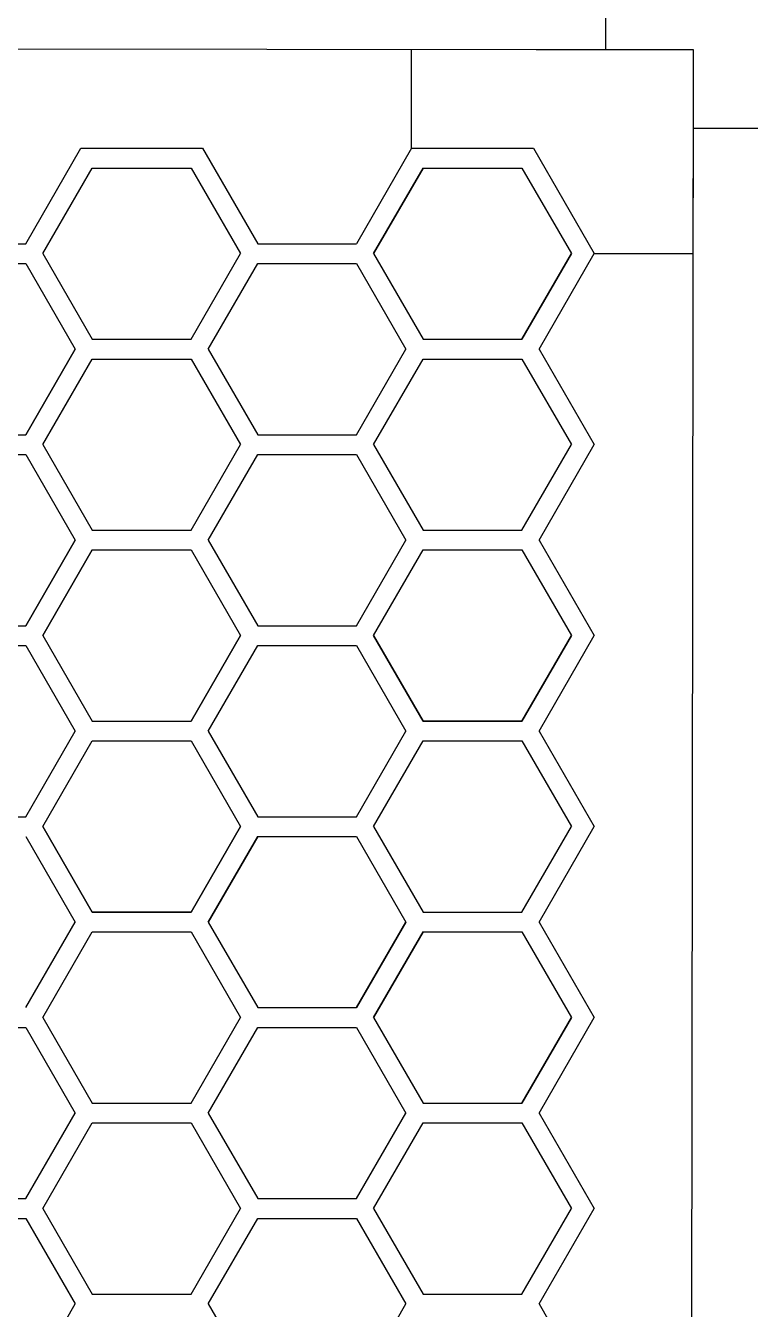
# Model space of a CAD drawing. Header units: millimetres. Extents: x 426 to 1302, y -791 to 304.
# Drawn here: x 1008.4 to 1155, y -109.2 to 150.5 of the extents above; entities that cross this region are included whole.
import ezdxf

# ---------------------------------------------------------------- set-up
doc = ezdxf.new("R2010")
doc.units = ezdxf.units.MM
doc.layers.get('0').update_dxf_attribs({"linetype": 'CONTINUOUS', "lineweight": 25, "true_color": 0x000000})

msp = doc.modelspace()

# ---------------------------------------------------------------- linework, layer by layer
for p, q in [((1125.7, 155.74), (1125.7, 145.74)), ((617.7, 146.41), (1111.7, 145.74)), ((1086.48, 145.78), (1086.48, 145.78)), ((1086.48, 125.74), (1086.48, 145.78)), ((1111.7, 145.74), (1143.45, 145.74)), ((1143.45, 145.74), (1142.44, -602.26)), ((1163.41, 129.74), (1143.43, 129.74)), ((1008.4, 106.42), (1019.55, 125.74)), ((1008.4, 106.42), (1019.55, 125.74)), ((1008.4, 106.42), (1019.55, 125.74)), ((1019.55, 125.74), (1044.17, 125.74)), ((1019.55, 125.74), (1044.17, 125.74)), ((1019.55, 125.74), (1044.17, 125.74)), ((1044.17, 125.74), (1055.33, 106.42)), ((1044.17, 125.74), (1055.33, 106.42)), ((1044.17, 125.74), (1055.33, 106.42)), ((1086.48, 125.74), (1075.33, 106.42)), ((1086.48, 125.74), (1075.33, 106.42)), ((1086.48, 125.74), (1075.33, 106.42)), ((1086.48, 125.74), (1111.1, 125.74)), ((1086.48, 125.74), (1111.1, 125.74)), ((1086.48, 125.74), (1111.1, 125.74)), ((1111.1, 125.74), (1123.41, 104.42)), ((1143.41, 125.74), (1143.41, 115.74)), ((1011.86, 104.42), (1021.86, 121.74)), ((1011.86, 104.42), (1021.86, 121.74)), ((1011.86, 104.42), (1021.86, 121.74)), ((1011.86, 104.42), (1021.86, 121.74)), ((1011.86, 104.42), (1021.86, 121.74)), ((1011.86, 104.42), (1021.86, 121.74)), ((1021.86, 121.74), (1041.86, 121.74)), ((1021.86, 121.74), (1041.86, 121.74)), ((1021.86, 121.74), (1041.86, 121.74)), ((1021.86, 121.74), (1041.86, 121.74)), ((1021.86, 121.74), (1041.86, 121.74)), ((1021.86, 121.74), (1041.86, 121.74)), ((1041.86, 121.74), (1051.86, 104.42)), ((1041.86, 121.74), (1051.86, 104.42)), ((1041.86, 121.74), (1051.86, 104.42)), ((1041.86, 121.74), (1051.86, 104.42)), ((1041.86, 121.74), (1051.86, 104.42)), ((1041.86, 121.74), (1051.86, 104.42)), ((1088.79, 121.74), (1078.79, 104.42)), ((1078.79, 104.42), (1088.79, 121.74)), ((1088.79, 121.74), (1078.79, 104.42)), ((1078.79, 104.42), (1088.79, 121.74)), ((1088.79, 121.74), (1078.79, 104.42)), ((1078.79, 104.42), (1088.79, 121.74)), ((1088.79, 121.74), (1108.79, 121.74)), ((1088.79, 121.74), (1108.79, 121.74)), ((1088.79, 121.74), (1108.79, 121.74)), ((1088.79, 121.74), (1108.79, 121.74)), ((1088.79, 121.74), (1108.79, 121.74)), ((1088.79, 121.74), (1108.79, 121.74)), ((1108.79, 121.74), (1118.79, 104.42)), ((1108.79, 121.74), (1118.79, 104.42)), ((1108.79, 121.74), (1118.79, 104.42)), ((1108.79, 121.74), (1118.79, 104.42)), ((1108.79, 121.74), (1118.79, 104.42)), ((1108.79, 121.74), (1118.79, 104.42)), ((988.4, 106.42), (1008.4, 106.42)), ((988.4, 106.42), (1008.4, 106.42)), ((988.4, 106.42), (1008.4, 106.42)), ((1011.86, 104.42), (1021.86, 87.1)), ((1011.86, 104.42), (1021.86, 87.1)), ((1011.86, 104.42), (1021.86, 87.1)), ((1011.86, 104.42), (1021.86, 87.1)), ((1011.86, 104.42), (1021.86, 87.1)), ((1011.86, 104.42), (1021.86, 87.1)), ((1041.86, 87.1), (1051.86, 104.42)), ((1041.86, 87.1), (1051.86, 104.42)), ((1041.86, 87.1), (1051.86, 104.42)), ((1041.86, 87.1), (1051.86, 104.42)), ((1041.86, 87.1), (1051.86, 104.42)), ((1041.86, 87.1), (1051.86, 104.42)), ((1055.33, 106.42), (1075.33, 106.42)), ((1055.33, 106.42), (1075.33, 106.42)), ((1055.33, 106.42), (1075.33, 106.42)), ((1078.79, 104.42), (1088.79, 87.1)), ((1078.79, 104.42), (1088.79, 87.1)), ((1078.79, 104.42), (1088.79, 87.1)), ((1078.79, 104.42), (1088.79, 87.1)), ((1078.79, 104.42), (1088.79, 87.1)), ((1078.79, 104.42), (1088.79, 87.1)), ((1118.79, 104.42), (1108.79, 87.1)), ((1108.79, 87.1), (1118.79, 104.42)), ((1118.79, 104.42), (1108.79, 87.1)), ((1108.79, 87.1), (1118.79, 104.42)), ((1118.79, 104.42), (1108.79, 87.1)), ((1108.79, 87.1), (1118.79, 104.42)), ((1112.25, 85.1), (1123.41, 104.42)), ((1123.41, 104.42), (1143.39, 104.42)), ((988.4, 102.42), (1008.4, 102.42)), ((988.4, 102.42), (1008.4, 102.42)), ((988.4, 102.42), (1008.4, 102.42)), ((988.4, 102.42), (1008.4, 102.42)), ((988.4, 102.42), (1008.4, 102.42)), ((988.4, 102.42), (1008.4, 102.42)), ((988.4, 102.42), (1008.4, 102.42)), ((988.4, 102.42), (1008.4, 102.42)), ((988.4, 102.42), (1008.4, 102.42)), ((1008.4, 102.42), (1018.4, 85.1)), ((1008.4, 102.42), (1018.4, 85.1)), ((1008.4, 102.42), (1018.4, 85.1)), ((1008.4, 102.42), (1018.4, 85.1)), ((1008.4, 102.42), (1018.4, 85.1)), ((1008.4, 102.42), (1018.4, 85.1)), ((1008.4, 102.42), (1018.4, 85.1)), ((1008.4, 102.42), (1018.4, 85.1)), ((1008.4, 102.42), (1018.4, 85.1)), ((1045.33, 85.1), (1055.33, 102.42)), ((1045.33, 85.1), (1055.33, 102.42)), ((1045.33, 85.1), (1055.33, 102.42)), ((1045.33, 85.1), (1055.33, 102.42)), ((1045.33, 85.1), (1055.33, 102.42)), ((1045.33, 85.1), (1055.33, 102.42)), ((1055.33, 102.42), (1075.33, 102.42)), ((1055.33, 102.42), (1075.33, 102.42)), ((1055.33, 102.42), (1075.33, 102.42)), ((1055.33, 102.42), (1075.33, 102.42)), ((1055.33, 102.42), (1075.33, 102.42)), ((1055.33, 102.42), (1075.33, 102.42)), ((1075.33, 102.42), (1085.33, 85.1)), ((1075.33, 102.42), (1085.33, 85.1)), ((1075.33, 102.42), (1085.33, 85.1)), ((1075.33, 102.42), (1085.33, 85.1)), ((1075.33, 102.42), (1085.33, 85.1)), ((1075.33, 102.42), (1085.33, 85.1)), ((1021.86, 87.1), (1041.86, 87.1)), ((1021.86, 87.1), (1041.86, 87.1)), ((1021.86, 87.1), (1041.86, 87.1)), ((1021.86, 87.1), (1041.86, 87.1)), ((1021.86, 87.1), (1041.86, 87.1)), ((1021.86, 87.1), (1041.86, 87.1)), ((1088.79, 87.1), (1108.79, 87.1)), ((1088.79, 87.1), (1108.79, 87.1)), ((1088.79, 87.1), (1108.79, 87.1)), ((1088.79, 87.1), (1108.79, 87.1)), ((1088.79, 87.1), (1108.79, 87.1)), ((1088.79, 87.1), (1108.79, 87.1)), ((1008.4, 67.78), (1018.4, 85.1)), ((1018.4, 85.1), (1008.4, 67.78)), ((1008.4, 67.78), (1018.4, 85.1)), ((1008.4, 67.78), (1018.4, 85.1)), ((1018.4, 85.1), (1008.4, 67.78)), ((1008.4, 67.78), (1018.4, 85.1)), ((1008.4, 67.78), (1018.4, 85.1)), ((1018.4, 85.1), (1008.4, 67.78)), ((1008.4, 67.78), (1018.4, 85.1)), ((1045.33, 85.1), (1055.33, 67.78)), ((1045.33, 85.1), (1055.33, 67.78)), ((1045.33, 85.1), (1055.33, 67.78)), ((1045.33, 85.1), (1055.33, 67.78)), ((1045.33, 85.1), (1055.33, 67.78)), ((1045.33, 85.1), (1055.33, 67.78)), ((1075.33, 67.78), (1085.33, 85.1)), ((1075.33, 67.78), (1085.33, 85.1)), ((1075.33, 67.78), (1085.33, 85.1)), ((1075.33, 67.78), (1085.33, 85.1)), ((1075.33, 67.78), (1085.33, 85.1)), ((1075.33, 67.78), (1085.33, 85.1)), ((1112.25, 85.1), (1123.41, 65.78)), ((1011.86, 65.78), (1021.86, 83.1)), ((1011.86, 65.78), (1021.86, 83.1)), ((1011.86, 65.78), (1021.86, 83.1)), ((1011.86, 65.78), (1021.86, 83.1)), ((1011.86, 65.78), (1021.86, 83.1)), ((1011.86, 65.78), (1021.86, 83.1)), ((1011.86, 65.78), (1021.86, 83.1)), ((1011.86, 65.78), (1021.86, 83.1)), ((1011.86, 65.78), (1021.86, 83.1)), ((1011.86, 65.78), (1021.86, 83.1)), ((1011.86, 65.78), (1021.86, 83.1)), ((1011.86, 65.78), (1021.86, 83.1)), ((1021.86, 83.1), (1041.86, 83.1)), ((1021.86, 83.1), (1041.86, 83.1)), ((1021.86, 83.1), (1041.86, 83.1)), ((1021.86, 83.1), (1041.86, 83.1)), ((1021.86, 83.1), (1041.86, 83.1)), ((1021.86, 83.1), (1041.86, 83.1)), ((1021.86, 83.1), (1041.86, 83.1)), ((1021.86, 83.1), (1041.86, 83.1)), ((1021.86, 83.1), (1041.86, 83.1)), ((1021.86, 83.1), (1041.86, 83.1)), ((1021.86, 83.1), (1041.86, 83.1)), ((1021.86, 83.1), (1041.86, 83.1)), ((1041.86, 83.1), (1051.86, 65.78)), ((1041.86, 83.1), (1051.86, 65.78)), ((1041.86, 83.1), (1051.86, 65.78)), ((1041.86, 83.1), (1051.86, 65.78)), ((1041.86, 83.1), (1051.86, 65.78)), ((1041.86, 83.1), (1051.86, 65.78)), ((1041.86, 83.1), (1051.86, 65.78)), ((1041.86, 83.1), (1051.86, 65.78)), ((1041.86, 83.1), (1051.86, 65.78)), ((1041.86, 83.1), (1051.86, 65.78)), ((1041.86, 83.1), (1051.86, 65.78)), ((1041.86, 83.1), (1051.86, 65.78)), ((1078.79, 65.78), (1088.79, 83.1)), ((1078.79, 65.78), (1088.79, 83.1)), ((1078.79, 65.78), (1088.79, 83.1)), ((1078.79, 65.78), (1088.79, 83.1)), ((1078.79, 65.78), (1088.79, 83.1)), ((1078.79, 65.78), (1088.79, 83.1)), ((1078.79, 65.78), (1088.79, 83.1)), ((1078.79, 65.78), (1088.79, 83.1)), ((1078.79, 65.78), (1088.79, 83.1)), ((1088.79, 83.1), (1108.79, 83.1)), ((1088.79, 83.1), (1108.79, 83.1)), ((1088.79, 83.1), (1108.79, 83.1)), ((1088.79, 83.1), (1108.79, 83.1)), ((1088.79, 83.1), (1108.79, 83.1)), ((1088.79, 83.1), (1108.79, 83.1)), ((1088.79, 83.1), (1108.79, 83.1)), ((1088.79, 83.1), (1108.79, 83.1)), ((1088.79, 83.1), (1108.79, 83.1)), ((1108.79, 83.1), (1118.79, 65.78)), ((1108.79, 83.1), (1118.79, 65.78)), ((1108.79, 83.1), (1118.79, 65.78)), ((1108.79, 83.1), (1118.79, 65.78)), ((1108.79, 83.1), (1118.79, 65.78)), ((1108.79, 83.1), (1118.79, 65.78)), ((1108.79, 83.1), (1118.79, 65.78)), ((1108.79, 83.1), (1118.79, 65.78)), ((1108.79, 83.1), (1118.79, 65.78)), ((988.4, 67.78), (1008.4, 67.78)), ((988.4, 67.78), (1008.4, 67.78)), ((988.4, 67.78), (1008.4, 67.78)), ((988.4, 67.78), (1008.4, 67.78)), ((988.4, 67.78), (1008.4, 67.78)), ((988.4, 67.78), (1008.4, 67.78)), ((988.4, 67.78), (1008.4, 67.78)), ((988.4, 67.78), (1008.4, 67.78)), ((988.4, 67.78), (1008.4, 67.78)), ((1055.33, 67.78), (1075.33, 67.78)), ((1055.33, 67.78), (1075.33, 67.78)), ((1055.33, 67.78), (1075.33, 67.78)), ((1055.33, 67.78), (1075.33, 67.78)), ((1055.33, 67.78), (1075.33, 67.78)), ((1055.33, 67.78), (1075.33, 67.78)), ((1011.86, 65.78), (1021.86, 48.46)), ((1011.86, 65.78), (1021.86, 48.46)), ((1011.86, 65.78), (1021.86, 48.46)), ((1011.86, 65.78), (1021.86, 48.46)), ((1011.86, 65.78), (1021.86, 48.46)), ((1011.86, 65.78), (1021.86, 48.46)), ((1011.86, 65.78), (1021.86, 48.46)), ((1011.86, 65.78), (1021.86, 48.46)), ((1011.86, 65.78), (1021.86, 48.46)), ((1011.86, 65.78), (1021.86, 48.46)), ((1011.86, 65.78), (1021.86, 48.46)), ((1011.86, 65.78), (1021.86, 48.46)), ((1041.86, 48.46), (1051.86, 65.78)), ((1041.86, 48.46), (1051.86, 65.78)), ((1041.86, 48.46), (1051.86, 65.78)), ((1041.86, 48.46), (1051.86, 65.78)), ((1041.86, 48.46), (1051.86, 65.78)), ((1041.86, 48.46), (1051.86, 65.78)), ((1041.86, 48.46), (1051.86, 65.78)), ((1041.86, 48.46), (1051.86, 65.78)), ((1041.86, 48.46), (1051.86, 65.78)), ((1041.86, 48.46), (1051.86, 65.78)), ((1041.86, 48.46), (1051.86, 65.78)), ((1041.86, 48.46), (1051.86, 65.78)), ((1078.79, 65.78), (1088.79, 48.46)), ((1078.79, 65.78), (1088.79, 48.46)), ((1078.79, 65.78), (1088.79, 48.46)), ((1078.79, 65.78), (1088.79, 48.46)), ((1078.79, 65.78), (1088.79, 48.46)), ((1078.79, 65.78), (1088.79, 48.46)), ((1078.79, 65.78), (1088.79, 48.46)), ((1078.79, 65.78), (1088.79, 48.46)), ((1078.79, 65.78), (1088.79, 48.46)), ((1108.79, 48.46), (1118.79, 65.78)), ((1108.79, 48.46), (1118.79, 65.78)), ((1108.79, 48.46), (1118.79, 65.78)), ((1108.79, 48.46), (1118.79, 65.78)), ((1108.79, 48.46), (1118.79, 65.78)), ((1108.79, 48.46), (1118.79, 65.78)), ((1108.79, 48.46), (1118.79, 65.78)), ((1108.79, 48.46), (1118.79, 65.78)), ((1108.79, 48.46), (1118.79, 65.78)), ((1112.25, 46.46), (1123.41, 65.78)), ((988.4, 63.78), (1008.4, 63.78)), ((988.4, 63.78), (1008.4, 63.78)), ((988.4, 63.78), (1008.4, 63.78)), ((1008.4, 63.78), (1018.4, 46.46)), ((1008.4, 63.78), (1018.4, 46.46)), ((1008.4, 63.78), (1018.4, 46.46)), ((1008.4, 63.78), (1018.4, 46.46)), ((1008.4, 63.78), (1018.4, 46.46)), ((1008.4, 63.78), (1018.4, 46.46)), ((1045.33, 46.46), (1055.33, 63.78)), ((1045.33, 46.46), (1055.33, 63.78)), ((1045.33, 46.46), (1055.33, 63.78)), ((1045.33, 46.46), (1055.33, 63.78)), ((1045.33, 46.46), (1055.33, 63.78)), ((1045.33, 46.46), (1055.33, 63.78)), ((1045.33, 46.46), (1055.33, 63.78)), ((1045.33, 46.46), (1055.33, 63.78)), ((1045.33, 46.46), (1055.33, 63.78)), ((1045.33, 46.46), (1055.33, 63.78)), ((1045.33, 46.46), (1055.33, 63.78)), ((1045.33, 46.46), (1055.33, 63.78)), ((1055.33, 63.78), (1075.33, 63.78)), ((1055.33, 63.78), (1075.33, 63.78)), ((1055.33, 63.78), (1075.33, 63.78)), ((1055.33, 63.78), (1075.33, 63.78)), ((1055.33, 63.78), (1075.33, 63.78)), ((1055.33, 63.78), (1075.33, 63.78)), ((1055.33, 63.78), (1075.33, 63.78)), ((1055.33, 63.78), (1075.33, 63.78)), ((1055.33, 63.78), (1075.33, 63.78)), ((1055.33, 63.78), (1075.33, 63.78)), ((1055.33, 63.78), (1075.33, 63.78)), ((1055.33, 63.78), (1075.33, 63.78)), ((1075.33, 63.78), (1085.33, 46.46)), ((1075.33, 63.78), (1085.33, 46.46)), ((1075.33, 63.78), (1085.33, 46.46)), ((1075.33, 63.78), (1085.33, 46.46)), ((1075.33, 63.78), (1085.33, 46.46)), ((1075.33, 63.78), (1085.33, 46.46)), ((1075.33, 63.78), (1085.33, 46.46)), ((1075.33, 63.78), (1085.33, 46.46)), ((1075.33, 63.78), (1085.33, 46.46)), ((1075.33, 63.78), (1085.33, 46.46)), ((1075.33, 63.78), (1085.33, 46.46)), ((1075.33, 63.78), (1085.33, 46.46)), ((1021.86, 48.46), (1041.86, 48.46)), ((1021.86, 48.46), (1041.86, 48.46)), ((1021.86, 48.46), (1041.86, 48.46)), ((1021.86, 48.46), (1041.86, 48.46)), ((1021.86, 48.46), (1041.86, 48.46)), ((1021.86, 48.46), (1041.86, 48.46)), ((1021.86, 48.46), (1041.86, 48.46)), ((1021.86, 48.46), (1041.86, 48.46)), ((1021.86, 48.46), (1041.86, 48.46)), ((1021.86, 48.46), (1041.86, 48.46)), ((1021.86, 48.46), (1041.86, 48.46)), ((1021.86, 48.46), (1041.86, 48.46)), ((1088.79, 48.46), (1108.79, 48.46)), ((1088.79, 48.46), (1108.79, 48.46)), ((1088.79, 48.46), (1108.79, 48.46)), ((1088.79, 48.46), (1108.79, 48.46)), ((1088.79, 48.46), (1108.79, 48.46)), ((1088.79, 48.46), (1108.79, 48.46)), ((1088.79, 48.46), (1108.79, 48.46)), ((1088.79, 48.46), (1108.79, 48.46)), ((1088.79, 48.46), (1108.79, 48.46)), ((1088.79, 48.46), (1108.79, 48.46)), ((1088.79, 48.46), (1108.79, 48.46)), ((1088.79, 48.46), (1108.79, 48.46)), ((1088.79, 48.46), (1108.79, 48.46)), ((1088.79, 48.46), (1108.79, 48.46)), ((1088.79, 48.46), (1108.79, 48.46)), ((1008.4, 29.14), (1018.4, 46.46)), ((1018.4, 46.46), (1008.4, 29.14)), ((1008.4, 29.14), (1018.4, 46.46)), ((1018.4, 46.46), (1008.4, 29.14)), ((1008.4, 29.14), (1018.4, 46.46)), ((1018.4, 46.46), (1008.4, 29.14)), ((1011.86, 27.14), (1021.86, 44.46)), ((1021.86, 44.46), (1011.86, 27.14)), ((1011.86, 27.14), (1021.86, 44.46)), ((1011.86, 27.14), (1021.86, 44.46)), ((1021.86, 44.46), (1011.86, 27.14)), ((1011.86, 27.14), (1021.86, 44.46)), ((1011.86, 27.14), (1021.86, 44.46)), ((1021.86, 44.46), (1011.86, 27.14)), ((1011.86, 27.14), (1021.86, 44.46)), ((1021.86, 44.46), (1041.86, 44.46)), ((1021.86, 44.46), (1041.86, 44.46)), ((1021.86, 44.46), (1041.86, 44.46)), ((1021.86, 44.46), (1041.86, 44.46)), ((1021.86, 44.46), (1041.86, 44.46)), ((1021.86, 44.46), (1041.86, 44.46)), ((1021.86, 44.46), (1041.86, 44.46)), ((1021.86, 44.46), (1041.86, 44.46)), ((1021.86, 44.46), (1041.86, 44.46)), ((1041.86, 44.46), (1051.86, 27.14)), ((1041.86, 44.46), (1051.86, 27.14)), ((1041.86, 44.46), (1051.86, 27.14)), ((1041.86, 44.46), (1051.86, 27.14)), ((1041.86, 44.46), (1051.86, 27.14)), ((1041.86, 44.46), (1051.86, 27.14)), ((1041.86, 44.46), (1051.86, 27.14)), ((1041.86, 44.46), (1051.86, 27.14)), ((1041.86, 44.46), (1051.86, 27.14)), ((1045.33, 46.46), (1055.33, 29.14)), ((1045.33, 46.46), (1055.33, 29.14)), ((1045.33, 46.46), (1055.33, 29.14)), ((1045.33, 46.46), (1055.33, 29.14)), ((1045.33, 46.46), (1055.33, 29.14)), ((1045.33, 46.46), (1055.33, 29.14)), ((1045.33, 46.46), (1055.33, 29.14)), ((1045.33, 46.46), (1055.33, 29.14)), ((1045.33, 46.46), (1055.33, 29.14)), ((1045.33, 46.46), (1055.33, 29.14)), ((1045.33, 46.46), (1055.33, 29.14)), ((1045.33, 46.46), (1055.33, 29.14)), ((1075.33, 29.14), (1085.33, 46.46)), ((1075.33, 29.14), (1085.33, 46.46)), ((1075.33, 29.14), (1085.33, 46.46)), ((1075.33, 29.14), (1085.33, 46.46)), ((1075.33, 29.14), (1085.33, 46.46)), ((1075.33, 29.14), (1085.33, 46.46)), ((1075.33, 29.14), (1085.33, 46.46)), ((1075.33, 29.14), (1085.33, 46.46)), ((1075.33, 29.14), (1085.33, 46.46)), ((1075.33, 29.14), (1085.33, 46.46)), ((1075.33, 29.14), (1085.33, 46.46)), ((1075.33, 29.14), (1085.33, 46.46)), ((1078.79, 27.14), (1088.79, 44.46)), ((1078.79, 27.14), (1088.79, 44.46)), ((1078.79, 27.14), (1088.79, 44.46)), ((1078.79, 27.14), (1088.79, 44.46)), ((1078.79, 27.14), (1088.79, 44.46)), ((1078.79, 27.14), (1088.79, 44.46)), ((1078.79, 27.14), (1088.79, 44.46)), ((1078.79, 27.14), (1088.79, 44.46)), ((1078.79, 27.14), (1088.79, 44.46)), ((1088.79, 44.46), (1108.79, 44.46)), ((1088.79, 44.46), (1108.79, 44.46)), ((1088.79, 44.46), (1108.79, 44.46)), ((1088.79, 44.46), (1108.79, 44.46)), ((1088.79, 44.46), (1108.79, 44.46)), ((1088.79, 44.46), (1108.79, 44.46)), ((1088.79, 44.46), (1108.79, 44.46)), ((1088.79, 44.46), (1108.79, 44.46)), ((1088.79, 44.46), (1108.79, 44.46)), ((1088.79, 44.46), (1108.79, 44.46)), ((1088.79, 44.46), (1108.79, 44.46)), ((1088.79, 44.46), (1108.79, 44.46)), ((1108.79, 44.46), (1118.79, 27.14)), ((1108.79, 44.46), (1118.79, 27.14)), ((1108.79, 44.46), (1118.79, 27.14)), ((1108.79, 44.46), (1118.79, 27.14)), ((1108.79, 44.46), (1118.79, 27.14)), ((1108.79, 44.46), (1118.79, 27.14)), ((1108.79, 44.46), (1118.79, 27.14)), ((1108.79, 44.46), (1118.79, 27.14)), ((1108.79, 44.46), (1118.79, 27.14)), ((1112.25, 46.46), (1123.41, 27.14)), ((988.4, 29.14), (1008.4, 29.14)), ((988.4, 29.14), (1008.4, 29.14)), ((988.4, 29.14), (1008.4, 29.14)), ((1055.33, 29.14), (1075.33, 29.14)), ((1055.33, 29.14), (1075.33, 29.14)), ((1055.33, 29.14), (1075.33, 29.14)), ((1055.33, 29.14), (1075.33, 29.14)), ((1055.33, 29.14), (1075.33, 29.14)), ((1055.33, 29.14), (1075.33, 29.14)), ((1055.33, 29.14), (1075.33, 29.14)), ((1055.33, 29.14), (1075.33, 29.14)), ((1055.33, 29.14), (1075.33, 29.14)), ((1055.33, 29.14), (1075.33, 29.14)), ((1055.33, 29.14), (1075.33, 29.14)), ((1055.33, 29.14), (1075.33, 29.14)), ((1011.86, 27.14), (1021.86, 9.82)), ((1011.86, 27.14), (1021.86, 9.82)), ((1011.86, 27.14), (1021.86, 9.82)), ((1011.86, 27.14), (1021.86, 9.82)), ((1011.86, 27.14), (1021.86, 9.82)), ((1011.86, 27.14), (1021.86, 9.82)), ((1011.86, 27.14), (1021.86, 9.82)), ((1011.86, 27.14), (1021.86, 9.82)), ((1011.86, 27.14), (1021.86, 9.82)), ((1041.86, 9.82), (1051.86, 27.14)), ((1051.86, 27.14), (1041.86, 9.82)), ((1041.86, 9.82), (1051.86, 27.14)), ((1041.86, 9.82), (1051.86, 27.14)), ((1051.86, 27.14), (1041.86, 9.82)), ((1041.86, 9.82), (1051.86, 27.14)), ((1041.86, 9.82), (1051.86, 27.14)), ((1051.86, 27.14), (1041.86, 9.82)), ((1041.86, 9.82), (1051.86, 27.14)), ((1078.79, 27.14), (1088.79, 9.82)), ((1078.79, 27.14), (1088.79, 9.82)), ((1078.79, 27.14), (1088.79, 9.82)), ((1088.79, 9.82), (1078.79, 27.14)), ((1078.79, 27.14), (1088.79, 9.82)), ((1078.79, 27.14), (1088.79, 9.82)), ((1078.79, 27.14), (1088.79, 9.82)), ((1088.79, 9.82), (1078.79, 27.14)), ((1078.79, 27.14), (1088.79, 9.82)), ((1078.79, 27.14), (1088.79, 9.82)), ((1078.79, 27.14), (1088.79, 9.82)), ((1088.79, 9.82), (1078.79, 27.14)), ((1108.79, 9.82), (1118.79, 27.14)), ((1108.79, 9.82), (1118.79, 27.14)), ((1118.79, 27.14), (1108.79, 9.82)), ((1108.79, 9.82), (1118.79, 27.14)), ((1108.79, 9.82), (1118.79, 27.14)), ((1108.79, 9.82), (1118.79, 27.14)), ((1118.79, 27.14), (1108.79, 9.82)), ((1108.79, 9.82), (1118.79, 27.14)), ((1108.79, 9.82), (1118.79, 27.14)), ((1108.79, 9.82), (1118.79, 27.14)), ((1118.79, 27.14), (1108.79, 9.82)), ((1108.79, 9.82), (1118.79, 27.14)), ((1112.25, 7.82), (1123.41, 27.14)), ((988.4, 25.14), (1008.4, 25.14)), ((988.4, 25.14), (1008.4, 25.14)), ((988.4, 25.14), (1008.4, 25.14)), ((1008.4, 25.14), (1018.4, 7.82)), ((1008.4, 25.14), (1018.4, 7.82)), ((1008.4, 25.14), (1018.4, 7.82)), ((1008.4, 25.14), (1018.4, 7.82)), ((1008.4, 25.14), (1018.4, 7.82)), ((1008.4, 25.14), (1018.4, 7.82)), ((1045.33, 7.82), (1055.33, 25.14)), ((1045.33, 7.82), (1055.33, 25.14)), ((1045.33, 7.82), (1055.33, 25.14)), ((1045.33, 7.82), (1055.33, 25.14)), ((1045.33, 7.82), (1055.33, 25.14)), ((1045.33, 7.82), (1055.33, 25.14)), ((1045.33, 7.82), (1055.33, 25.14)), ((1045.33, 7.82), (1055.33, 25.14)), ((1045.33, 7.82), (1055.33, 25.14)), ((1055.33, 25.14), (1075.33, 25.14)), ((1055.33, 25.14), (1075.33, 25.14)), ((1055.33, 25.14), (1075.33, 25.14)), ((1055.33, 25.14), (1075.33, 25.14)), ((1055.33, 25.14), (1075.33, 25.14)), ((1055.33, 25.14), (1075.33, 25.14)), ((1055.33, 25.14), (1075.33, 25.14)), ((1055.33, 25.14), (1075.33, 25.14)), ((1055.33, 25.14), (1075.33, 25.14)), ((1075.33, 25.14), (1085.33, 7.82)), ((1075.33, 25.14), (1085.33, 7.82)), ((1075.33, 25.14), (1085.33, 7.82)), ((1075.33, 25.14), (1085.33, 7.82)), ((1075.33, 25.14), (1085.33, 7.82)), ((1075.33, 25.14), (1085.33, 7.82)), ((1075.33, 25.14), (1085.33, 7.82)), ((1075.33, 25.14), (1085.33, 7.82)), ((1075.33, 25.14), (1085.33, 7.82)), ((1008.4, -9.5), (1018.4, 7.82)), ((1008.4, -9.5), (1018.4, 7.82)), ((1008.4, -9.5), (1018.4, 7.82)), ((1008.4, -9.5), (1018.4, 7.82)), ((1008.4, -9.5), (1018.4, 7.82)), ((1008.4, -9.5), (1018.4, 7.82)), ((1021.86, 9.82), (1041.86, 9.82)), ((1021.86, 9.82), (1041.86, 9.82)), ((1021.86, 9.82), (1041.86, 9.82)), ((1021.86, 9.82), (1041.86, 9.82)), ((1021.86, 9.82), (1041.86, 9.82)), ((1021.86, 9.82), (1041.86, 9.82)), ((1021.86, 9.82), (1041.86, 9.82)), ((1021.86, 9.82), (1041.86, 9.82)), ((1021.86, 9.82), (1041.86, 9.82)), ((1021.86, 9.82), (1041.86, 9.82)), ((1021.86, 9.82), (1041.86, 9.82)), ((1021.86, 9.82), (1041.86, 9.82)), ((1021.86, 9.82), (1041.86, 9.82)), ((1021.86, 9.82), (1041.86, 9.82)), ((1021.86, 9.82), (1041.86, 9.82)), ((1045.33, 7.82), (1055.33, -9.5)), ((1045.33, 7.82), (1055.33, -9.5)), ((1045.33, 7.82), (1055.33, -9.5)), ((1045.33, 7.82), (1055.33, -9.5)), ((1045.33, 7.82), (1055.33, -9.5)), ((1045.33, 7.82), (1055.33, -9.5)), ((1045.33, 7.82), (1055.33, -9.5)), ((1045.33, 7.82), (1055.33, -9.5)), ((1045.33, 7.82), (1055.33, -9.5)), ((1075.33, -9.5), (1085.33, 7.82)), ((1075.33, -9.5), (1085.33, 7.82)), ((1075.33, -9.5), (1085.33, 7.82)), ((1075.33, -9.5), (1085.33, 7.82)), ((1075.33, -9.5), (1085.33, 7.82)), ((1075.33, -9.5), (1085.33, 7.82)), ((1075.33, -9.5), (1085.33, 7.82)), ((1075.33, -9.5), (1085.33, 7.82)), ((1075.33, -9.5), (1085.33, 7.82)), ((1088.79, 9.82), (1108.79, 9.82)), ((1088.79, 9.82), (1108.79, 9.82)), ((1108.79, 9.82), (1088.79, 9.82)), ((1088.79, 9.82), (1108.79, 9.82)), ((1088.79, 9.82), (1108.79, 9.82)), ((1088.79, 9.82), (1108.79, 9.82)), ((1108.79, 9.82), (1088.79, 9.82)), ((1088.79, 9.82), (1108.79, 9.82)), ((1088.79, 9.82), (1108.79, 9.82)), ((1088.79, 9.82), (1108.79, 9.82)), ((1108.79, 9.82), (1088.79, 9.82)), ((1088.79, 9.82), (1108.79, 9.82)), ((1112.25, 7.82), (1123.41, -11.5)), ((1011.86, -11.5), (1021.86, 5.82)), ((1011.86, -11.5), (1021.86, 5.82)), ((1011.86, -11.5), (1021.86, 5.82)), ((1011.86, -11.5), (1021.86, 5.82)), ((1011.86, -11.5), (1021.86, 5.82)), ((1011.86, -11.5), (1021.86, 5.82)), ((1021.86, 5.82), (1041.86, 5.82)), ((1021.86, 5.82), (1041.86, 5.82)), ((1021.86, 5.82), (1041.86, 5.82)), ((1021.86, 5.82), (1041.86, 5.82)), ((1021.86, 5.82), (1041.86, 5.82)), ((1021.86, 5.82), (1041.86, 5.82)), ((1021.86, 5.82), (1041.86, 5.82)), ((1021.86, 5.82), (1041.86, 5.82)), ((1021.86, 5.82), (1041.86, 5.82)), ((1041.86, 5.82), (1051.86, -11.5)), ((1041.86, 5.82), (1051.86, -11.5)), ((1041.86, 5.82), (1051.86, -11.5)), ((1041.86, 5.82), (1051.86, -11.5)), ((1041.86, 5.82), (1051.86, -11.5)), ((1041.86, 5.82), (1051.86, -11.5)), ((1078.79, -11.5), (1088.79, 5.82)), ((1078.79, -11.5), (1088.79, 5.82)), ((1078.79, -11.5), (1088.79, 5.82)), ((1078.79, -11.5), (1088.79, 5.82)), ((1078.79, -11.5), (1088.79, 5.82)), ((1078.79, -11.5), (1088.79, 5.82)), ((1078.79, -11.5), (1088.79, 5.82)), ((1078.79, -11.5), (1088.79, 5.82)), ((1078.79, -11.5), (1088.79, 5.82)), ((1088.79, 5.82), (1108.79, 5.82)), ((1088.79, 5.82), (1108.79, 5.82)), ((1088.79, 5.82), (1108.79, 5.82)), ((1088.79, 5.82), (1108.79, 5.82)), ((1088.79, 5.82), (1108.79, 5.82)), ((1088.79, 5.82), (1108.79, 5.82)), ((1088.79, 5.82), (1108.79, 5.82)), ((1088.79, 5.82), (1108.79, 5.82)), ((1088.79, 5.82), (1108.79, 5.82)), ((1108.79, 5.82), (1118.79, -11.5)), ((1108.79, 5.82), (1118.79, -11.5)), ((1108.79, 5.82), (1118.79, -11.5)), ((1108.79, 5.82), (1118.79, -11.5)), ((1108.79, 5.82), (1118.79, -11.5)), ((1108.79, 5.82), (1118.79, -11.5)), ((1108.79, 5.82), (1118.79, -11.5)), ((1108.79, 5.82), (1118.79, -11.5)), ((1108.79, 5.82), (1118.79, -11.5)), ((988.4, -9.5), (1008.4, -9.5)), ((988.4, -9.5), (1008.4, -9.5)), ((988.4, -9.5), (1008.4, -9.5)), ((1055.33, -9.5), (1075.33, -9.5)), ((1055.33, -9.5), (1075.33, -9.5)), ((1055.33, -9.5), (1075.33, -9.5)), ((1055.33, -9.5), (1075.33, -9.5)), ((1055.33, -9.5), (1075.33, -9.5)), ((1055.33, -9.5), (1075.33, -9.5)), ((1055.33, -9.5), (1075.33, -9.5)), ((1055.33, -9.5), (1075.33, -9.5)), ((1055.33, -9.5), (1075.33, -9.5)), ((1011.86, -11.5), (1021.86, -28.82)), ((1021.86, -28.82), (1011.86, -11.5)), ((1011.86, -11.5), (1021.86, -28.82)), ((1011.86, -11.5), (1021.86, -28.82)), ((1021.86, -28.82), (1011.86, -11.5)), ((1011.86, -11.5), (1021.86, -28.82)), ((1011.86, -11.5), (1021.86, -28.82)), ((1021.86, -28.82), (1011.86, -11.5)), ((1011.86, -11.5), (1021.86, -28.82)), ((1051.86, -11.5), (1041.86, -28.82)), ((1041.86, -28.82), (1051.86, -11.5)), ((1041.86, -28.82), (1051.86, -11.5)), ((1051.86, -11.5), (1041.86, -28.82)), ((1041.86, -28.82), (1051.86, -11.5)), ((1041.86, -28.82), (1051.86, -11.5)), ((1051.86, -11.5), (1041.86, -28.82)), ((1041.86, -28.82), (1051.86, -11.5)), ((1041.86, -28.82), (1051.86, -11.5)), ((1078.79, -11.5), (1088.79, -28.82)), ((1078.79, -11.5), (1088.79, -28.82)), ((1078.79, -11.5), (1088.79, -28.82)), ((1078.79, -11.5), (1088.79, -28.82)), ((1078.79, -11.5), (1088.79, -28.82)), ((1078.79, -11.5), (1088.79, -28.82)), ((1078.79, -11.5), (1088.79, -28.82)), ((1078.79, -11.5), (1088.79, -28.82)), ((1078.79, -11.5), (1088.79, -28.82)), ((1108.79, -28.82), (1118.79, -11.5)), ((1108.79, -28.82), (1118.79, -11.5)), ((1108.79, -28.82), (1118.79, -11.5)), ((1108.79, -28.82), (1118.79, -11.5)), ((1108.79, -28.82), (1118.79, -11.5)), ((1108.79, -28.82), (1118.79, -11.5)), ((1108.79, -28.82), (1118.79, -11.5)), ((1108.79, -28.82), (1118.79, -11.5)), ((1108.79, -28.82), (1118.79, -11.5)), ((1112.25, -30.82), (1123.41, -11.5)), ((1008.4, -13.5), (1018.4, -30.82)), ((1008.4, -13.5), (1018.4, -30.82)), ((1008.4, -13.5), (1018.4, -30.82)), ((1045.33, -30.82), (1055.33, -13.5)), ((1055.33, -13.5), (1045.33, -30.82)), ((1045.33, -30.82), (1055.33, -13.5)), ((1045.33, -30.82), (1055.33, -13.5)), ((1055.33, -13.5), (1045.33, -30.82)), ((1045.33, -30.82), (1055.33, -13.5)), ((1045.33, -30.82), (1055.33, -13.5)), ((1055.33, -13.5), (1045.33, -30.82)), ((1045.33, -30.82), (1055.33, -13.5)), ((1055.33, -13.5), (1075.33, -13.5)), ((1055.33, -13.5), (1075.33, -13.5)), ((1055.33, -13.5), (1075.33, -13.5)), ((1055.33, -13.5), (1075.33, -13.5)), ((1055.33, -13.5), (1075.33, -13.5)), ((1055.33, -13.5), (1075.33, -13.5)), ((1055.33, -13.5), (1075.33, -13.5)), ((1055.33, -13.5), (1075.33, -13.5)), ((1055.33, -13.5), (1075.33, -13.5)), ((1075.33, -13.5), (1085.33, -30.82)), ((1075.33, -13.5), (1085.33, -30.82)), ((1075.33, -13.5), (1085.33, -30.82)), ((1075.33, -13.5), (1085.33, -30.82)), ((1075.33, -13.5), (1085.33, -30.82)), ((1075.33, -13.5), (1085.33, -30.82)), ((1075.33, -13.5), (1085.33, -30.82)), ((1075.33, -13.5), (1085.33, -30.82)), ((1075.33, -13.5), (1085.33, -30.82)), ((1008.4, -48.14), (1018.4, -30.82)), ((1008.4, -48.14), (1018.4, -30.82)), ((1008.4, -48.14), (1018.4, -30.82)), ((1041.86, -28.82), (1021.86, -28.82)), ((1021.86, -28.82), (1041.86, -28.82)), ((1021.86, -28.82), (1041.86, -28.82)), ((1041.86, -28.82), (1021.86, -28.82)), ((1021.86, -28.82), (1041.86, -28.82)), ((1021.86, -28.82), (1041.86, -28.82)), ((1041.86, -28.82), (1021.86, -28.82)), ((1021.86, -28.82), (1041.86, -28.82)), ((1021.86, -28.82), (1041.86, -28.82)), ((1045.33, -30.82), (1055.33, -48.14)), ((1045.33, -30.82), (1055.33, -48.14)), ((1045.33, -30.82), (1055.33, -48.14)), ((1045.33, -30.82), (1055.33, -48.14)), ((1045.33, -30.82), (1055.33, -48.14)), ((1045.33, -30.82), (1055.33, -48.14)), ((1045.33, -30.82), (1055.33, -48.14)), ((1045.33, -30.82), (1055.33, -48.14)), ((1045.33, -30.82), (1055.33, -48.14)), ((1075.33, -48.14), (1085.33, -30.82)), ((1085.33, -30.82), (1075.33, -48.14)), ((1075.33, -48.14), (1085.33, -30.82)), ((1075.33, -48.14), (1085.33, -30.82)), ((1085.33, -30.82), (1075.33, -48.14)), ((1075.33, -48.14), (1085.33, -30.82)), ((1075.33, -48.14), (1085.33, -30.82)), ((1085.33, -30.82), (1075.33, -48.14)), ((1075.33, -48.14), (1085.33, -30.82)), ((1088.79, -28.82), (1108.79, -28.82)), ((1088.79, -28.82), (1108.79, -28.82)), ((1088.79, -28.82), (1108.79, -28.82)), ((1088.79, -28.82), (1108.79, -28.82)), ((1088.79, -28.82), (1108.79, -28.82)), ((1088.79, -28.82), (1108.79, -28.82)), ((1088.79, -28.82), (1108.79, -28.82)), ((1088.79, -28.82), (1108.79, -28.82)), ((1088.79, -28.82), (1108.79, -28.82)), ((1112.25, -30.82), (1123.41, -50.14)), ((1011.86, -50.14), (1021.86, -32.82)), ((1011.86, -50.14), (1021.86, -32.82)), ((1011.86, -50.14), (1021.86, -32.82)), ((1011.86, -50.14), (1021.86, -32.82)), ((1011.86, -50.14), (1021.86, -32.82)), ((1011.86, -50.14), (1021.86, -32.82)), ((1021.86, -32.82), (1041.86, -32.82)), ((1021.86, -32.82), (1041.86, -32.82)), ((1021.86, -32.82), (1041.86, -32.82)), ((1021.86, -32.82), (1041.86, -32.82)), ((1021.86, -32.82), (1041.86, -32.82)), ((1021.86, -32.82), (1041.86, -32.82)), ((1041.86, -32.82), (1051.86, -50.14)), ((1041.86, -32.82), (1051.86, -50.14)), ((1041.86, -32.82), (1051.86, -50.14)), ((1041.86, -32.82), (1051.86, -50.14)), ((1041.86, -32.82), (1051.86, -50.14)), ((1041.86, -32.82), (1051.86, -50.14)), ((1078.79, -50.14), (1088.79, -32.82)), ((1088.79, -32.82), (1078.79, -50.14)), ((1078.79, -50.14), (1088.79, -32.82)), ((1078.79, -50.14), (1088.79, -32.82)), ((1088.79, -32.82), (1078.79, -50.14)), ((1078.79, -50.14), (1088.79, -32.82)), ((1078.79, -50.14), (1088.79, -32.82)), ((1088.79, -32.82), (1078.79, -50.14)), ((1078.79, -50.14), (1088.79, -32.82)), ((1088.79, -32.82), (1108.79, -32.82)), ((1088.79, -32.82), (1108.79, -32.82)), ((1088.79, -32.82), (1108.79, -32.82)), ((1088.79, -32.82), (1108.79, -32.82)), ((1088.79, -32.82), (1108.79, -32.82)), ((1088.79, -32.82), (1108.79, -32.82)), ((1088.79, -32.82), (1108.79, -32.82)), ((1088.79, -32.82), (1108.79, -32.82)), ((1088.79, -32.82), (1108.79, -32.82)), ((1108.79, -32.82), (1118.79, -50.14)), ((1108.79, -32.82), (1118.79, -50.14)), ((1108.79, -32.82), (1118.79, -50.14)), ((1108.79, -32.82), (1118.79, -50.14)), ((1108.79, -32.82), (1118.79, -50.14)), ((1108.79, -32.82), (1118.79, -50.14)), ((1108.79, -32.82), (1118.79, -50.14)), ((1108.79, -32.82), (1118.79, -50.14)), ((1108.79, -32.82), (1118.79, -50.14)), ((1055.33, -48.14), (1075.33, -48.14)), ((1055.33, -48.14), (1075.33, -48.14)), ((1055.33, -48.14), (1075.33, -48.14)), ((1055.33, -48.14), (1075.33, -48.14)), ((1055.33, -48.14), (1075.33, -48.14)), ((1055.33, -48.14), (1075.33, -48.14)), ((1055.33, -48.14), (1075.33, -48.14)), ((1055.33, -48.14), (1075.33, -48.14)), ((1055.33, -48.14), (1075.33, -48.14)), ((1011.86, -50.14), (1021.86, -67.46)), ((1011.86, -50.14), (1021.86, -67.46)), ((1011.86, -50.14), (1021.86, -67.46)), ((1011.86, -50.14), (1021.86, -67.46)), ((1011.86, -50.14), (1021.86, -67.46)), ((1011.86, -50.14), (1021.86, -67.46)), ((1041.86, -67.46), (1051.86, -50.14)), ((1041.86, -67.46), (1051.86, -50.14)), ((1041.86, -67.46), (1051.86, -50.14)), ((1041.86, -67.46), (1051.86, -50.14)), ((1041.86, -67.46), (1051.86, -50.14)), ((1041.86, -67.46), (1051.86, -50.14)), ((1078.79, -50.14), (1088.79, -67.46)), ((1078.79, -50.14), (1088.79, -67.46)), ((1078.79, -50.14), (1088.79, -67.46)), ((1078.79, -50.14), (1088.79, -67.46)), ((1078.79, -50.14), (1088.79, -67.46)), ((1078.79, -50.14), (1088.79, -67.46)), ((1078.79, -50.14), (1088.79, -67.46)), ((1078.79, -50.14), (1088.79, -67.46)), ((1078.79, -50.14), (1088.79, -67.46)), ((1108.79, -67.46), (1118.79, -50.14)), ((1118.79, -50.14), (1108.79, -67.46)), ((1108.79, -67.46), (1118.79, -50.14)), ((1108.79, -67.46), (1118.79, -50.14)), ((1118.79, -50.14), (1108.79, -67.46)), ((1108.79, -67.46), (1118.79, -50.14)), ((1108.79, -67.46), (1118.79, -50.14)), ((1118.79, -50.14), (1108.79, -67.46)), ((1108.79, -67.46), (1118.79, -50.14)), ((1112.25, -69.46), (1123.41, -50.14)), ((988.4, -52.14), (1008.4, -52.14)), ((988.4, -52.14), (1008.4, -52.14)), ((988.4, -52.14), (1008.4, -52.14)), ((1008.4, -52.14), (1018.4, -69.46)), ((1008.4, -52.14), (1018.4, -69.46)), ((1008.4, -52.14), (1018.4, -69.46)), ((1008.4, -52.14), (1018.4, -69.46)), ((1008.4, -52.14), (1018.4, -69.46)), ((1008.4, -52.14), (1018.4, -69.46)), ((1045.33, -69.46), (1055.33, -52.14)), ((1045.33, -69.46), (1055.33, -52.14)), ((1045.33, -69.46), (1055.33, -52.14)), ((1045.33, -69.46), (1055.33, -52.14)), ((1045.33, -69.46), (1055.33, -52.14)), ((1045.33, -69.46), (1055.33, -52.14)), ((1055.33, -52.14), (1075.33, -52.14)), ((1055.33, -52.14), (1075.33, -52.14)), ((1055.33, -52.14), (1075.33, -52.14)), ((1055.33, -52.14), (1075.33, -52.14)), ((1055.33, -52.14), (1075.33, -52.14)), ((1055.33, -52.14), (1075.33, -52.14)), ((1075.33, -52.14), (1085.33, -69.46)), ((1075.33, -52.14), (1085.33, -69.46)), ((1075.33, -52.14), (1085.33, -69.46)), ((1075.33, -52.14), (1085.33, -69.46)), ((1075.33, -52.14), (1085.33, -69.46)), ((1075.33, -52.14), (1085.33, -69.46)), ((1021.86, -67.46), (1041.86, -67.46)), ((1021.86, -67.46), (1041.86, -67.46)), ((1021.86, -67.46), (1041.86, -67.46)), ((1021.86, -67.46), (1041.86, -67.46)), ((1021.86, -67.46), (1041.86, -67.46)), ((1021.86, -67.46), (1041.86, -67.46)), ((1088.79, -67.46), (1108.79, -67.46)), ((1088.79, -67.46), (1108.79, -67.46)), ((1088.79, -67.46), (1108.79, -67.46)), ((1088.79, -67.46), (1108.79, -67.46)), ((1088.79, -67.46), (1108.79, -67.46)), ((1088.79, -67.46), (1108.79, -67.46)), ((1088.79, -67.46), (1108.79, -67.46)), ((1088.79, -67.46), (1108.79, -67.46)), ((1088.79, -67.46), (1108.79, -67.46)), ((1008.4, -86.78), (1018.4, -69.46)), ((1008.4, -86.78), (1018.4, -69.46)), ((1008.4, -86.78), (1018.4, -69.46)), ((1008.4, -86.78), (1018.4, -69.46)), ((1008.4, -86.78), (1018.4, -69.46)), ((1008.4, -86.78), (1018.4, -69.46)), ((1045.33, -69.46), (1055.33, -86.78)), ((1045.33, -69.46), (1055.33, -86.78)), ((1045.33, -69.46), (1055.33, -86.78)), ((1045.33, -69.46), (1055.33, -86.78)), ((1045.33, -69.46), (1055.33, -86.78)), ((1045.33, -69.46), (1055.33, -86.78)), ((1075.33, -86.78), (1085.33, -69.46)), ((1075.33, -86.78), (1085.33, -69.46)), ((1075.33, -86.78), (1085.33, -69.46)), ((1075.33, -86.78), (1085.33, -69.46)), ((1075.33, -86.78), (1085.33, -69.46)), ((1075.33, -86.78), (1085.33, -69.46)), ((1112.25, -69.46), (1123.41, -88.78)), ((1011.86, -88.78), (1021.86, -71.46)), ((1011.86, -88.78), (1021.86, -71.46)), ((1011.86, -88.78), (1021.86, -71.46)), ((1011.86, -88.78), (1021.86, -71.46)), ((1011.86, -88.78), (1021.86, -71.46)), ((1011.86, -88.78), (1021.86, -71.46)), ((1021.86, -71.46), (1041.86, -71.46)), ((1021.86, -71.46), (1041.86, -71.46)), ((1021.86, -71.46), (1041.86, -71.46)), ((1021.86, -71.46), (1041.86, -71.46)), ((1021.86, -71.46), (1041.86, -71.46)), ((1021.86, -71.46), (1041.86, -71.46)), ((1041.86, -71.46), (1051.86, -88.78)), ((1041.86, -71.46), (1051.86, -88.78)), ((1041.86, -71.46), (1051.86, -88.78)), ((1041.86, -71.46), (1051.86, -88.78)), ((1041.86, -71.46), (1051.86, -88.78)), ((1041.86, -71.46), (1051.86, -88.78)), ((1078.79, -88.78), (1088.79, -71.46)), ((1078.79, -88.78), (1088.79, -71.46)), ((1078.79, -88.78), (1088.79, -71.46)), ((1078.79, -88.78), (1088.79, -71.46)), ((1078.79, -88.78), (1088.79, -71.46)), ((1078.79, -88.78), (1088.79, -71.46)), ((1088.79, -71.46), (1108.79, -71.46)), ((1088.79, -71.46), (1108.79, -71.46)), ((1088.79, -71.46), (1108.79, -71.46)), ((1088.79, -71.46), (1108.79, -71.46)), ((1088.79, -71.46), (1108.79, -71.46)), ((1088.79, -71.46), (1108.79, -71.46)), ((1108.79, -71.46), (1118.79, -88.78)), ((1108.79, -71.46), (1118.79, -88.78)), ((1108.79, -71.46), (1118.79, -88.78)), ((1108.79, -71.46), (1118.79, -88.78)), ((1108.79, -71.46), (1118.79, -88.78)), ((1108.79, -71.46), (1118.79, -88.78)), ((988.4, -86.78), (1008.4, -86.78)), ((988.4, -86.78), (1008.4, -86.78)), ((988.4, -86.78), (1008.4, -86.78)), ((1055.33, -86.78), (1075.33, -86.78)), ((1055.33, -86.78), (1075.33, -86.78)), ((1055.33, -86.78), (1075.33, -86.78)), ((1055.33, -86.78), (1075.33, -86.78)), ((1055.33, -86.78), (1075.33, -86.78)), ((1055.33, -86.78), (1075.33, -86.78)), ((988.4, -90.78), (1008.4, -90.78)), ((988.4, -90.78), (1008.4, -90.78)), ((988.4, -90.78), (1008.4, -90.78)), ((1008.4, -90.78), (1018.4, -108.1)), ((1008.4, -90.78), (1018.4, -108.1)), ((1008.4, -90.78), (1018.4, -108.1)), ((1011.86, -88.78), (1021.86, -106.1)), ((1011.86, -88.78), (1021.86, -106.1)), ((1011.86, -88.78), (1021.86, -106.1)), ((1011.86, -88.78), (1021.86, -106.1)), ((1011.86, -88.78), (1021.86, -106.1)), ((1011.86, -88.78), (1021.86, -106.1)), ((1041.86, -106.1), (1051.86, -88.78)), ((1041.86, -106.1), (1051.86, -88.78)), ((1041.86, -106.1), (1051.86, -88.78)), ((1041.86, -106.1), (1051.86, -88.78)), ((1041.86, -106.1), (1051.86, -88.78)), ((1041.86, -106.1), (1051.86, -88.78)), ((1045.33, -108.1), (1055.33, -90.78)), ((1045.33, -108.1), (1055.33, -90.78)), ((1045.33, -108.1), (1055.33, -90.78)), ((1055.33, -90.78), (1075.33, -90.78)), ((1055.33, -90.78), (1075.33, -90.78)), ((1055.33, -90.78), (1075.33, -90.78)), ((1075.33, -90.78), (1085.33, -108.1)), ((1075.33, -90.78), (1085.33, -108.1)), ((1075.33, -90.78), (1085.33, -108.1)), ((1078.79, -88.78), (1088.79, -106.1)), ((1078.79, -88.78), (1088.79, -106.1)), ((1078.79, -88.78), (1088.79, -106.1)), ((1078.79, -88.78), (1088.79, -106.1)), ((1078.79, -88.78), (1088.79, -106.1)), ((1078.79, -88.78), (1088.79, -106.1)), ((1108.79, -106.1), (1118.79, -88.78)), ((1108.79, -106.1), (1118.79, -88.78)), ((1108.79, -106.1), (1118.79, -88.78)), ((1108.79, -106.1), (1118.79, -88.78)), ((1108.79, -106.1), (1118.79, -88.78)), ((1108.79, -106.1), (1118.79, -88.78)), ((1112.25, -108.1), (1123.41, -88.78)), ((1021.86, -106.1), (1041.86, -106.1)), ((1021.86, -106.1), (1041.86, -106.1)), ((1021.86, -106.1), (1041.86, -106.1)), ((1021.86, -106.1), (1041.86, -106.1)), ((1021.86, -106.1), (1041.86, -106.1)), ((1021.86, -106.1), (1041.86, -106.1)), ((1021.86, -106.1), (1041.86, -106.1)), ((1021.86, -106.1), (1041.86, -106.1)), ((1021.86, -106.1), (1041.86, -106.1)), ((1021.86, -106.1), (1041.86, -106.1)), ((1021.86, -106.1), (1041.86, -106.1)), ((1021.86, -106.1), (1041.86, -106.1)), ((1088.79, -106.1), (1108.79, -106.1)), ((1088.79, -106.1), (1108.79, -106.1)), ((1088.79, -106.1), (1108.79, -106.1)), ((1088.79, -106.1), (1108.79, -106.1)), ((1088.79, -106.1), (1108.79, -106.1)), ((1088.79, -106.1), (1108.79, -106.1)), ((1008.4, -125.42), (1018.4, -108.1)), ((1008.4, -125.42), (1018.4, -108.1)), ((1008.4, -125.42), (1018.4, -108.1)), ((1045.33, -108.1), (1055.33, -125.42)), ((1045.33, -108.1), (1055.33, -125.42)), ((1045.33, -108.1), (1055.33, -125.42)), ((1075.33, -125.42), (1085.33, -108.1)), ((1075.33, -125.42), (1085.33, -108.1)), ((1075.33, -125.42), (1085.33, -108.1)), ((1112.25, -108.1), (1123.41, -127.42))]:
    msp.add_line(p, q)

doc.saveas('drawing.dxf')
